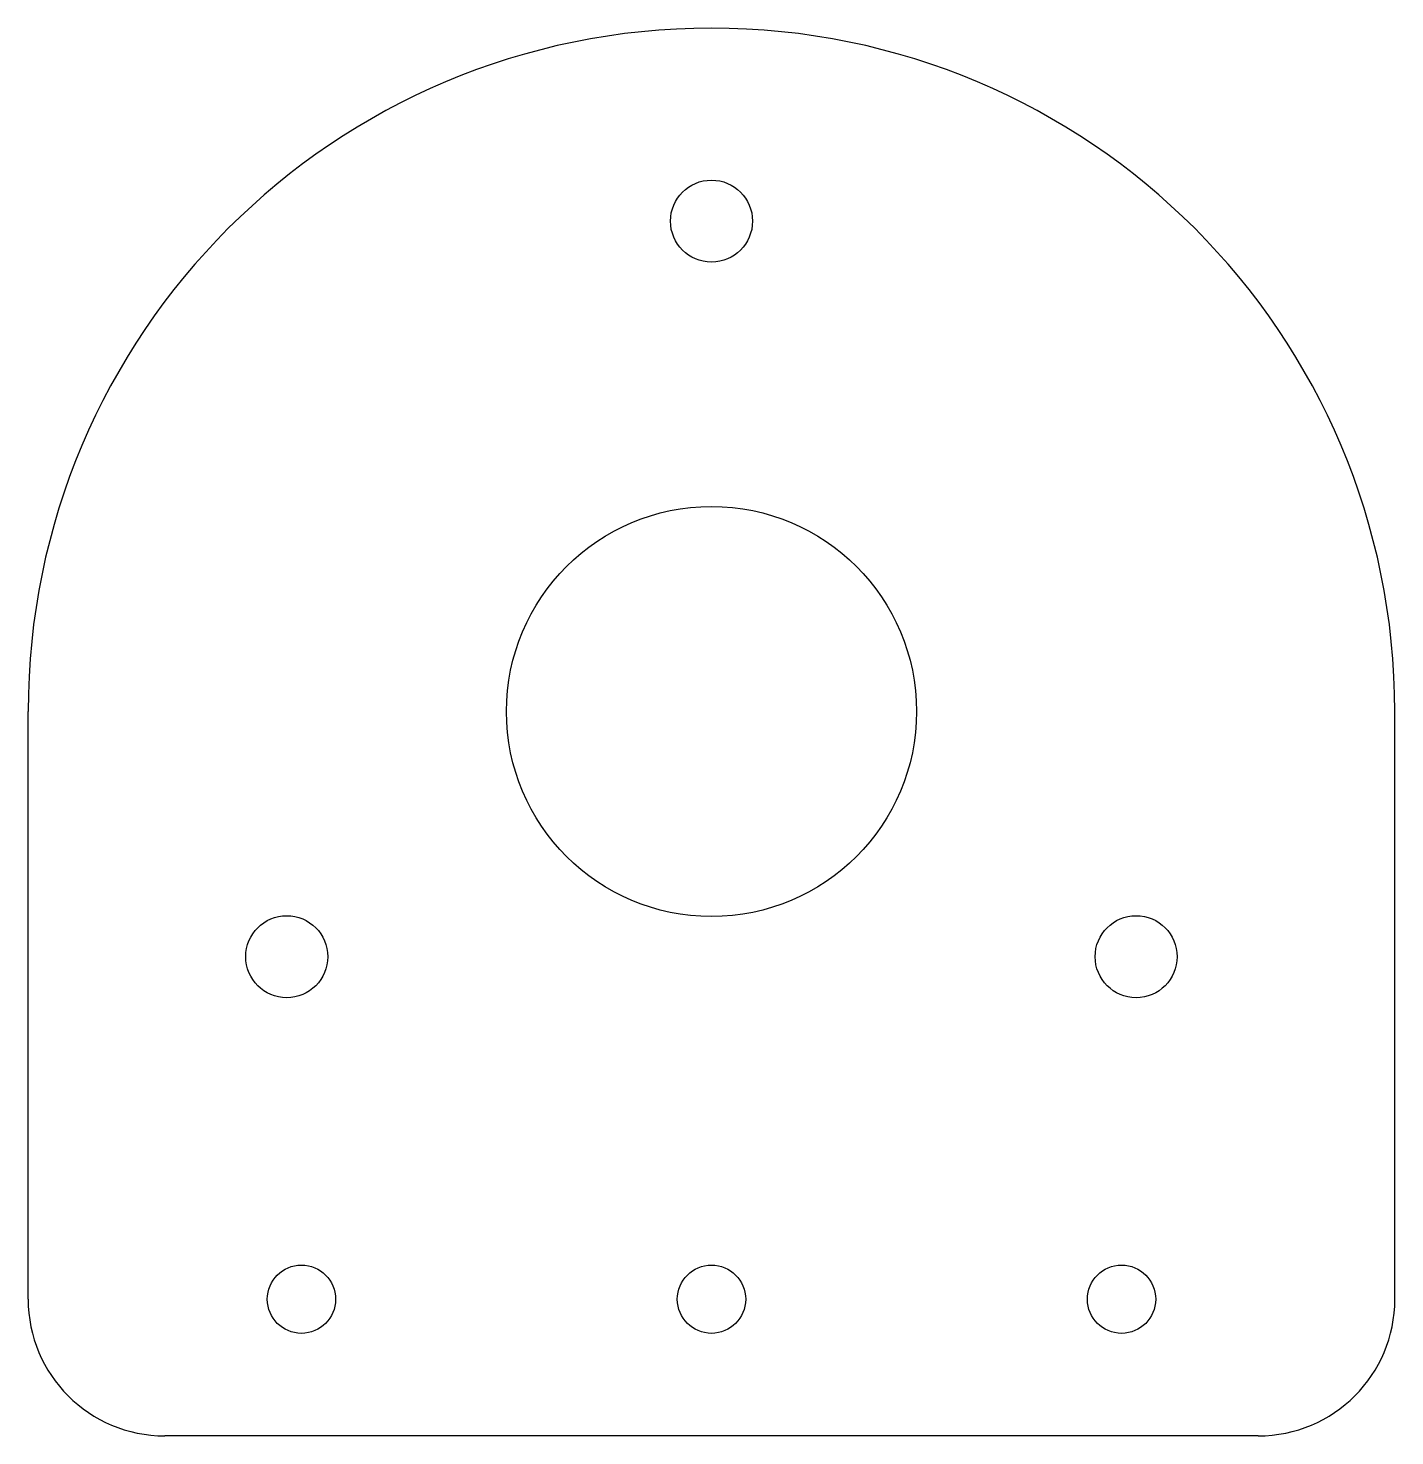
# Model space of a CAD drawing. Extents: x -50 to 50, y -20 to 83.
import ezdxf

# ---------------------------------------------------------------- set-up
doc = ezdxf.new("R2010")
doc.units = 0
doc.layers.add('VISIBLE', color=7, linetype='CONTINUOUS')

msp = doc.modelspace()

# ---------------------------------------------------------------- linework, layer by layer
at = {"layer": 'VISIBLE'}
for p, q in [((-50, -10, -90), (-50, 33, -90)), ((50, -10, -90), (50, 33, -90)), ((40, -20, -90), (-40, -20, -90))]:
    msp.add_line(p, q, dxfattribs=at)
for centre, radius in [((0, 68.88, -90), 3), ((0, 33, -90), 15), ((-31.08, 15.06, -90), 3), ((31.07, 15.06, -90), 3), ((-30, -10, -90), 2.5), ((0, -10, -90), 2.5), ((30, -10, -90), 2.5)]:
    msp.add_circle(centre, radius, dxfattribs=at)
for centre, radius, start, end in [((0, 33, -90), 50, 0, 180), ((-40, -10, -90), 10, 180, 270), ((40, -10, -90), 10, 270, 0)]:
    msp.add_arc(centre, radius, start, end, dxfattribs=at)

doc.saveas('drawing.dxf')
